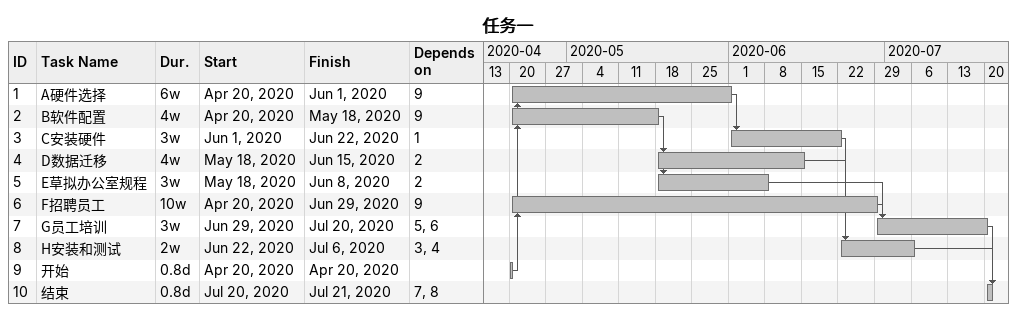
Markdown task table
任务一

| ID | Task | Duration | Start | Finish | Predecessors |
|---|---|---|---|---|---|
| 1 | A硬件选择 | 6w | 2020-04-20 | 2020-06-01 | 9 |
| 2 | B软件配置 | 4w | 2020-04-20 | 2020-05-18 | 9 |
| 3 | C安装硬件 | 3w | 2020-06-01 | 2020-06-22 | 1 |
| 4 | D数据迁移 | 4w | 2020-05-18 | 2020-06-15 | 2 |
| 5 | E草拟办公室规程 | 3w | 2020-05-18 | 2020-06-08 | 2 |
| 6 | F招聘员工 | 10w | 2020-04-20 | 2020-06-29 | 9 |
| 7 | G员工培训 | 3w | 2020-06-29 | 2020-07-20 | 5, 6 |
| 8 | H安装和测试 | 2w | 2020-06-22 | 2020-07-06 | 3, 4 |
| 9 | 开始 | 0.8d | 2020-04-20 | 2020-04-20 |  |
| 10 | 结束 | 0.8d | 2020-07-20 | 2020-07-21 | 7, 8 |
